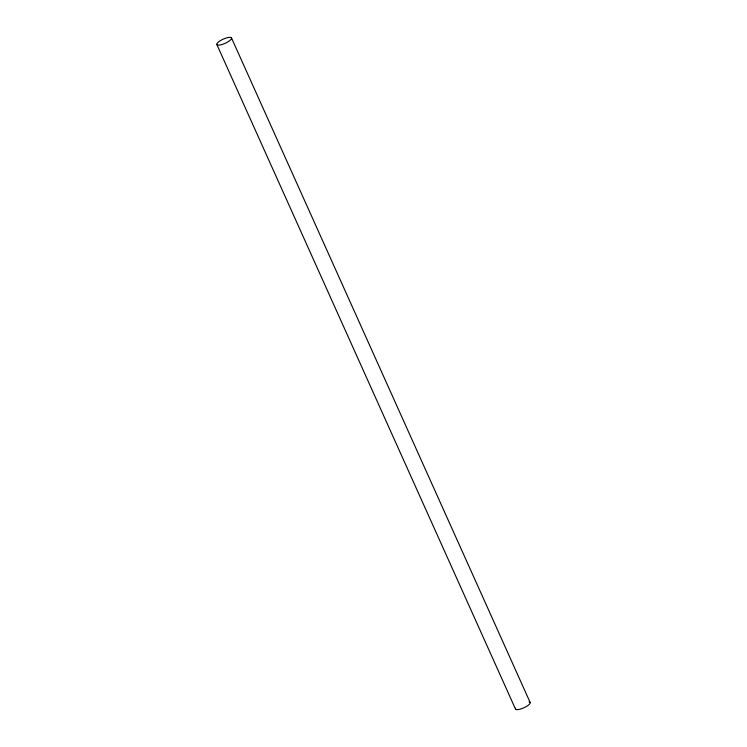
<?xml version="1.0" encoding="UTF-8"?>
<svg xmlns="http://www.w3.org/2000/svg" width="747" height="747" viewBox="0 0 747 747"><rect width="100%" height="100%" fill="white"/><g stroke="black" fill="none" stroke-linecap="round" stroke-linejoin="round"><path stroke-width="1.12" d="M231.579 38.116A8.058 2.306 -24.2 0 1 220.767 44.839A8.058 2.306 -24.2 0 1 220.178 40.749A8.058 2.306 -24.2 0 1 231.579 38.116L530.23 702.647M216.77 44.353L515.421 708.884M529.072 701.881A8.058 2.306 -24.2 0 1 524.123 707.698A8.058 2.306 -24.2 0 1 515.589 708.165"/></g></svg>
